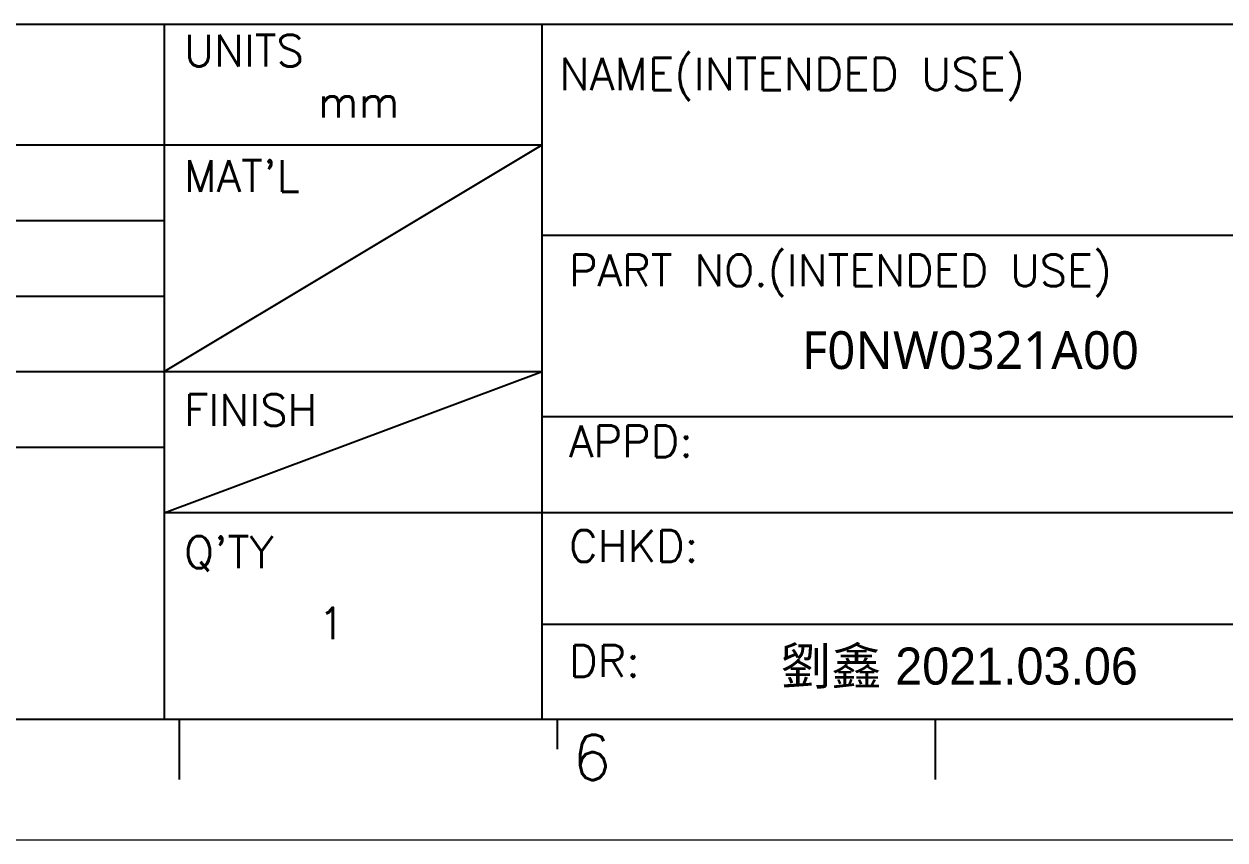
# Model space of a CAD drawing. Header units: millimetres. Extents: x 3440 to 3572, y 2 to 96.
# Drawn here: x 3521.09 to 3546.63, y 2.26 to 19.62 of the extents above; entities that cross this region are included whole.
import ezdxf

# ---------------------------------------------------------------- set-up
doc = ezdxf.new("R2010")
doc.units = ezdxf.units.MM
doc.header["$LTSCALE"] = 23.1
doc.linetypes.add('PHANTOM', pattern=[29.5, 9.5, -1.5, 3, -1.5, 3, -1.5, 9.5])
doc.layers.get('0').update_dxf_attribs({"linetype": 'CONTINUOUS'})
doc.layers.add('0PAPERF', color=2, linetype='PHANTOM', lineweight=0, plot=False)
doc.styles.add('SIMPLEX', font='simplex.shx')
doc.styles.get("Standard").update_dxf_attribs({"font": 'simplex.shx', "width": 0.8})

msp = doc.modelspace()

# ---------------------------------------------------------------- linework, layer by layer
for p, q in [((3508.631, 19.622), (3568.129, 19.622)), ((3524.068, 19.622), (3524.068, 4.828)), ((3532.109, 4.828), (3532.109, 19.622)), ((3508.631, 17.049), (3532.109, 17.049)), ((3524.068, 12.225), (3532.109, 17.049)), ((3508.631, 15.441), (3524.068, 15.441)), ((3568.129, 15.12), (3532.109, 15.12)), ((3508.631, 13.833), (3524.068, 13.833)), ((3508.631, 12.225), (3532.109, 12.225)), ((3524.068, 9.216), (3532.109, 12.225)), ((3568.129, 11.26), (3532.109, 11.26)), ((3508.631, 10.617), (3524.068, 10.617)), ((3547.868, 9.216), (3524.068, 9.216)), ((3532.109, 6.852), (3547.868, 6.852)), ((3443.987, 4.828), (3568.129, 4.828)), ((3524.39, 4.828), (3524.39, 3.541)), ((3532.43, 4.828), (3532.43, 4.185)), ((3540.471, 4.828), (3540.471, 3.541))]:
    msp.add_line(p, q)
msp.add_lwpolyline([(3532.109, 19.622), (3568.129, 19.622), (3568.129, 15.12), (3532.109, 15.12)], close=True)
at = {"layer": '0PAPERF'}
msp.add_line((3440.288, 2.255), (3572.183, 2.255), dxfattribs=at)

# ---------------------------------------------------------------- texts
at = {"style": 'SIMPLEX'}
for s, height, p in [('UNITS', 0.6754, (3524.491, 18.719)), ('mm', 0.6754, (3527.339, 17.63)), ("MAT'L", 0.6754, (3524.491, 16.052)), ('PART NO.(INTENDED USE)', 0.67539, (3532.681, 14.04)), ('FINISH', 0.6754, (3524.491, 11.069)), ('APPD:', 0.6754, (3532.681, 10.404)), ("Q'TY", 0.6754, (3524.491, 8.044)), ('CHKD:', 0.6754, (3532.681, 8.175)), ('1', 0.675, (3527.339, 6.527)), ('DR:', 0.6754, (3532.681, 5.725)), ('6', 0.965, (3532.752, 3.529))]:
    msp.add_text(s, height=height, dxfattribs=at).set_placement(p)
at = {"lineweight": 0, "style": 'SIMPLEX'}
msp.add_text('NAME(INTENDED USE)', height=0.68811, dxfattribs=at).set_placement((3532.47, 18.216))
at = {"linetype": 'Continuous', "insert": (3537.631, 13.083), "char_height": 0.80403, "width": 9.69547, "attachment_point": 1}
msp.add_mtext('{\\fMicrosoft JhengHei|b0|i0|c136|p0;\\W1;\\C0;F0NW0321A00}', dxfattribs=at)
at = {"lineweight": 0, "insert": (3537.183, 6.351), "char_height": 0.78832, "width": 9.89691, "attachment_point": 1, "style": 'SIMPLEX'}
msp.add_mtext('{\\fPMingLiU|b0|i0|c136|p2;劉鑫 2021.03.06}', dxfattribs=at)

doc.saveas('drawing.dxf')
